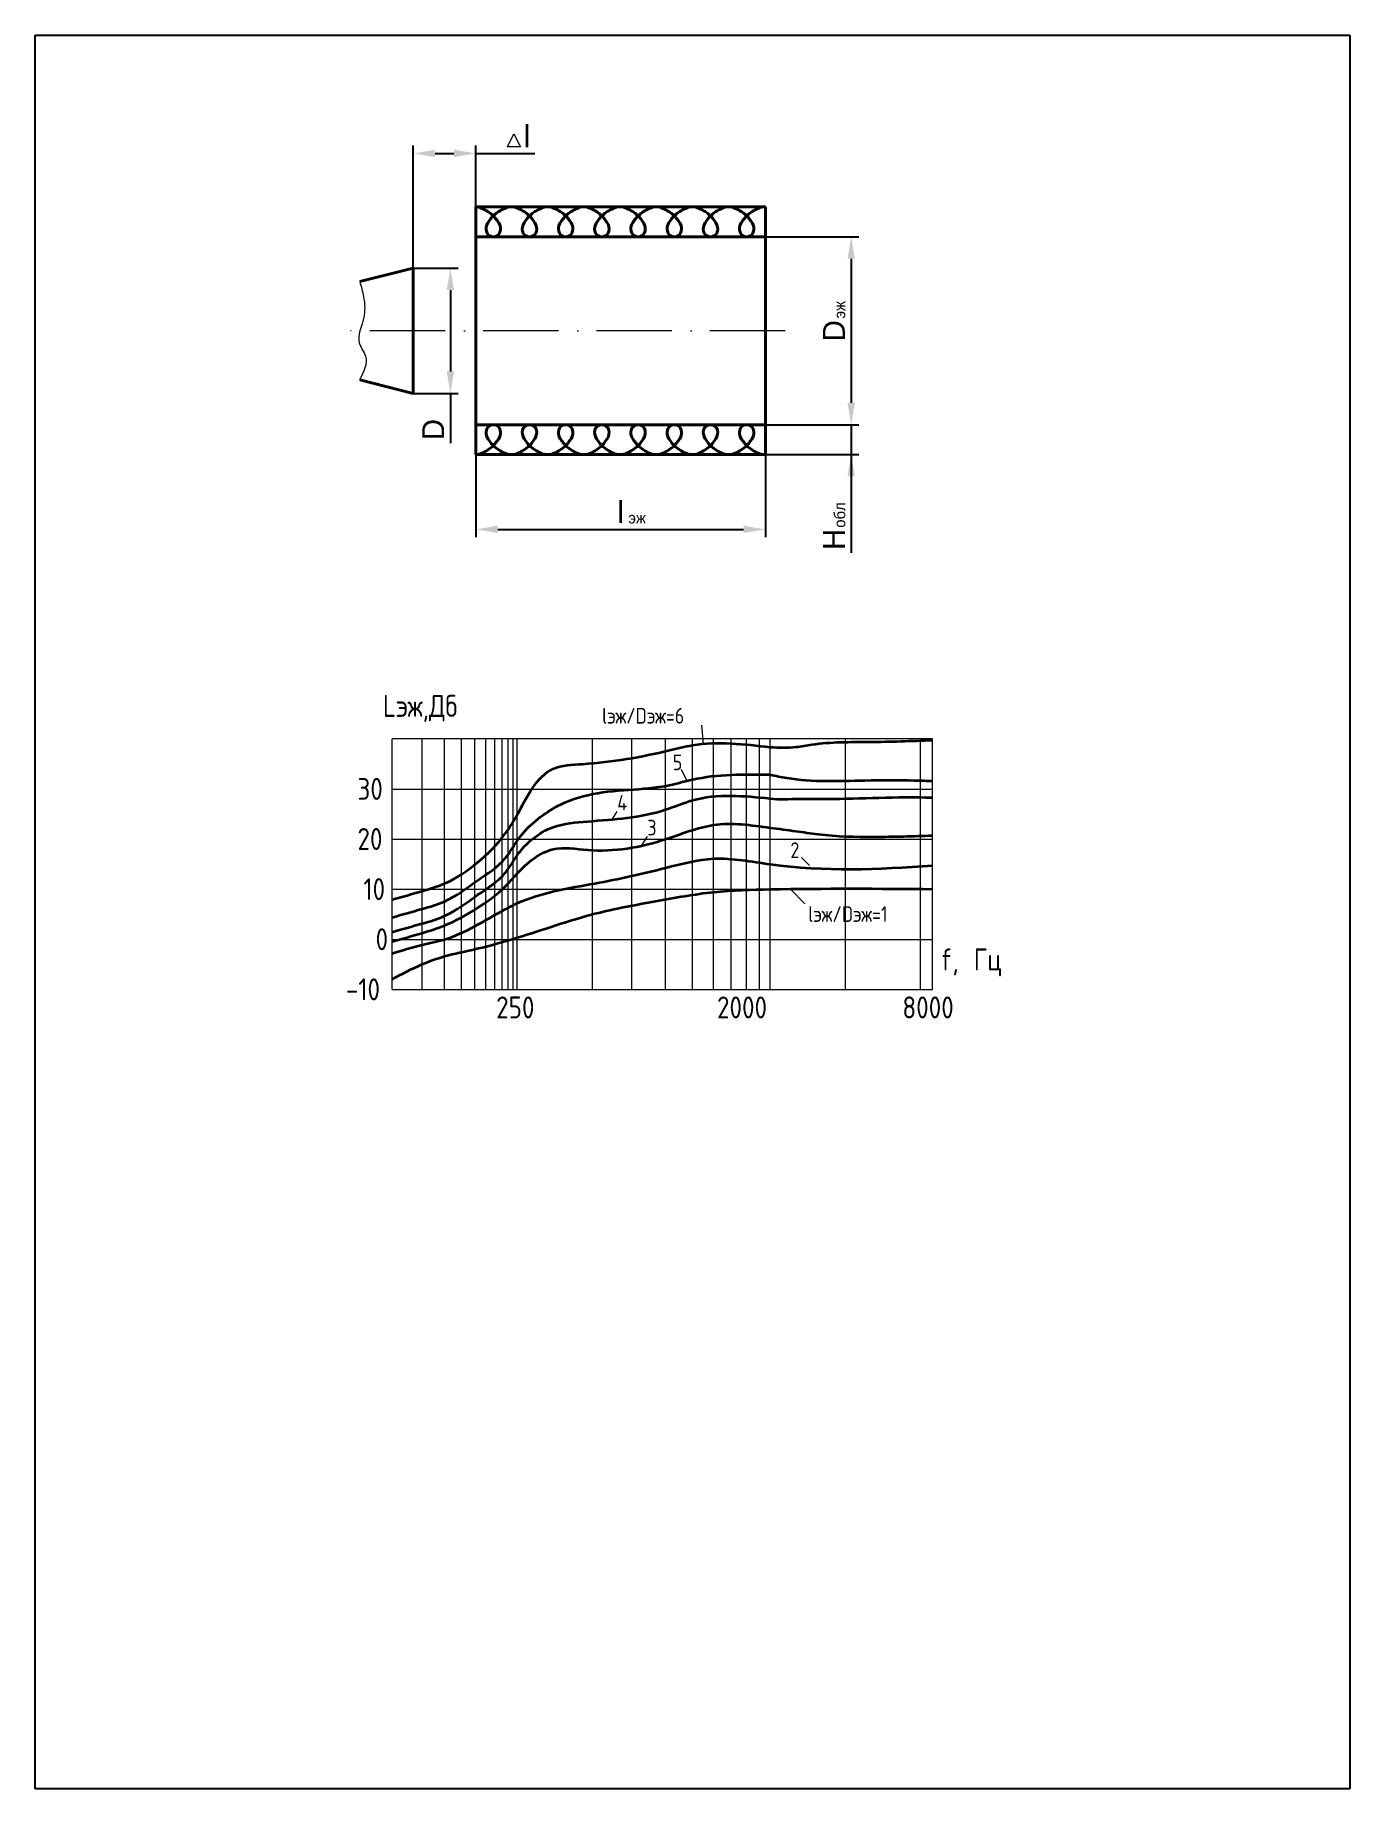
# Model space of a CAD drawing. Header units: millimetres. Extents: x 71 to 281, y -10 to 270.
import ezdxf

# ---------------------------------------------------------------- set-up
doc = ezdxf.new("R2010")
doc.units = ezdxf.units.MM
doc.linetypes.add('ACAD_ISO10W100', pattern=[18, 12, -3, 0, -3])
doc.layers.get('0').update_dxf_attribs({"plot": 0})
doc.layers.add('1', color=174, linetype='Continuous', lineweight=20)
doc.styles.add('style1', font='txt.shx', dxfattribs={"width": 0.8, "height": 3.5})
doc.dimstyles.new('ISO-25', dxfattribs={"dimtxt": 3.5, "dimasz": 3.5, "dimexe": 1.25, "dimexo": 0, "dimgap": 1, "dimtad": 1, "dimtxsty": 'Standard', "dimcen": 2.5, "dimadec": 0, "dimazin": 0, "dimtfac": 1, "dimtmove": 0, "dimatfit": 3, "dimfxl": 0, "dimarcsym": 0})

# ---------------------------------------------------------------- blocks, each defined once
blk = doc.blocks.new('*D1')
at = {"layer": '1', "color": 0, "lineweight": -2}
for p, q in [((187.2, 238.09), (202.14, 238.09)), ((200.89, 234.59), (200.89, 211.59)), ((187.2, 208.09), (202.14, 208.09))]:
    blk.add_line(p, q, dxfattribs=at)
at = {"layer": '1', "color": 0}
for points in [[(200.31, 234.59), (201.48, 234.59), (200.89, 238.09)], [(200.31, 211.59), (201.48, 211.59), (200.89, 208.09)]]:
    blk.add_solid(points, dxfattribs=at)
at = {"layer": 'Defpoints', "color": 0}
for p in [(187.2, 238.09), (187.2, 208.09), (200.89, 208.09)]:
    blk.add_point(p, dxfattribs=at)
at = {"layer": '1', "color": 0, "insert": (198.14, 223.09), "char_height": 3.5, "attachment_point": 5, "rotation": 90}
blk.add_mtext('D', dxfattribs=at)
blk = doc.blocks.new('*D2')
at = {"layer": '1', "color": 0, "lineweight": -2}
for p, q in [((200.89, 208.09), (202.14, 208.09)), ((200.89, 208.09), (200.89, 203.33)), ((187.2, 203.33), (202.14, 203.33)), ((200.89, 203.33), (200.89, 187.62)), ((200.89, 199.83), (200.89, 187.62))]:
    blk.add_line(p, q, dxfattribs=at)
at = {"layer": '1', "color": 0}
blk.add_solid([(200.31, 199.83), (201.48, 199.83), (200.89, 203.33)], dxfattribs=at)
at = {"layer": 'Defpoints', "color": 0}
for p in [(200.89, 208.09), (200.89, 208.09), (187.2, 203.33)]:
    blk.add_point(p, dxfattribs=at)
at = {"layer": '1', "color": 0, "insert": (198.14, 189.78), "char_height": 3.5, "attachment_point": 5, "rotation": 90}
blk.add_mtext('H', dxfattribs=at)
blk = doc.blocks.new('*D3')
at = {"layer": '1', "color": 0, "lineweight": -2}
for p, q in [((130.94, 233.09), (130.94, 252.64)), ((140.95, 242.86), (140.95, 252.64)), ((134.44, 251.39), (137.45, 251.39)), ((140.95, 251.39), (150.39, 251.39))]:
    blk.add_line(p, q, dxfattribs=at)
at = {"layer": '1', "color": 0}
for points in [[(134.44, 251.98), (134.44, 250.81), (130.94, 251.39)], [(137.45, 251.98), (137.45, 250.81), (140.95, 251.39)]]:
    blk.add_solid(points, dxfattribs=at)
at = {"layer": 'Defpoints', "color": 0}
for p in [(140.95, 251.39), (140.95, 242.86), (130.94, 233.09)]:
    blk.add_point(p, dxfattribs=at)
at = {"layer": '1', "color": 0, "insert": (149.1, 254.14), "char_height": 3.5, "attachment_point": 5}
blk.add_mtext('l', dxfattribs=at)
blk = doc.blocks.new('*D4')
at = {"layer": '1', "color": 0, "lineweight": -2}
for p, q in [((140.94, 203.33), (140.94, 190.12)), ((187.2, 203.33), (187.2, 190.12)), ((144.44, 191.37), (183.7, 191.37))]:
    blk.add_line(p, q, dxfattribs=at)
at = {"layer": '1', "color": 0}
for points in [[(144.44, 191.96), (144.44, 190.79), (140.94, 191.37)], [(183.7, 191.96), (183.7, 190.79), (187.2, 191.37)]]:
    blk.add_solid(points, dxfattribs=at)
at = {"layer": 'Defpoints', "color": 0}
for p in [(140.94, 203.33), (187.2, 203.33), (187.2, 191.37)]:
    blk.add_point(p, dxfattribs=at)
at = {"layer": '1', "color": 0, "insert": (164.07, 194.12), "char_height": 3.5, "attachment_point": 5}
blk.add_mtext('l', dxfattribs=at)
blk = doc.blocks.new('*D5')
at = {"layer": '1', "color": 0, "lineweight": -2}
for p, q in [((130.94, 233.09), (138.13, 233.09)), ((136.88, 229.59), (136.88, 216.59)), ((130.94, 213.09), (138.13, 213.09)), ((136.88, 213.09), (136.88, 205.14))]:
    blk.add_line(p, q, dxfattribs=at)
at = {"layer": '1', "color": 0}
for points in [[(136.3, 229.59), (137.46, 229.59), (136.88, 233.09)], [(136.3, 216.59), (137.46, 216.59), (136.88, 213.09)]]:
    blk.add_solid(points, dxfattribs=at)
at = {"layer": 'Defpoints', "color": 0}
for p in [(130.94, 233.09), (130.94, 213.09), (136.88, 213.09)]:
    blk.add_point(p, dxfattribs=at)
at = {"layer": '1', "color": 0, "insert": (134.13, 207.31), "char_height": 3.5, "attachment_point": 5, "rotation": 90}
blk.add_mtext('D', dxfattribs=at)

msp = doc.modelspace()

# ---------------------------------------------------------------- linework, layer by layer
for p, q in [((70.551, 270.29), (280.551, 270.29)), ((70.551, -9.71), (70.551, 270.29)), ((280.551, 270.29), (280.551, -9.71)), ((280.551, -9.71), (70.551, -9.71))]:
    msp.add_line(p, q)
at = {"layer": '1'}
for p, q in [((146.005, 252.461), (147.035, 254.549)), ((148.065, 252.461), (146.005, 252.461)), ((147.035, 254.549), (148.065, 252.461)), ((176.996, 160.102), (177.264, 157.14)), ((127.56, 117.919), (127.56, 157.919)), ((213.89, 157.919), (127.56, 157.919)), ((132.36, 117.919), (132.36, 157.919)), ((138.666, 117.919), (138.666, 157.919)), ((140.768, 117.919), (140.768, 157.919)), ((142.541, 117.919), (142.541, 157.919)), ((143.977, 117.919), (143.977, 157.919)), ((145.165, 117.919), (145.165, 157.919)), ((146.124, 117.919), (146.124, 157.919)), ((146.919, 117.919), (146.919, 157.919)), ((165.845, 117.919), (165.845, 157.919)), ((171.237, 117.919), (171.237, 157.919)), ((178.919, 117.919), (178.919, 157.919)), ((181.726, 117.919), (181.726, 157.919)), ((184.193, 117.919), (184.193, 157.919)), ((186.235, 117.919), (186.235, 157.919)), ((213.89, 117.919), (213.89, 157.919)), ((173.722, 153.101), (174.64, 151.227)), ((127.56, 149.919), (213.89, 149.919)), ((163.482, 146.342), (162.674, 145.058)), ((127.56, 141.919), (213.89, 141.919)), ((168.284, 142.354), (167.342, 140.858)), ((192.98, 139.006), (194.254, 137.732)), ((127.56, 133.919), (213.89, 133.919)), ((191.189, 133.919), (193.505, 131.604)), ((127.56, 125.919), (213.89, 125.919)), ((127.56, 117.919), (213.89, 117.919))]:
    msp.add_line(p, q, dxfattribs=at)
at = {"layer": '1', "lineweight": 40}
for p, q in [((140.938, 242.856), (187.199, 242.856)), ((140.943, 242.856), (140.943, 223.091)), ((187.199, 242.856), (187.199, 223.091)), ((140.943, 238.091), (187.199, 238.091)), ((130.943, 233.091), (122.408, 230.935)), ((130.943, 233.091), (130.943, 213.091)), ((140.943, 203.326), (140.943, 223.091)), ((187.199, 203.326), (187.199, 223.091)), ((130.943, 213.091), (122.408, 215.247)), ((140.943, 208.091), (187.199, 208.091)), ((140.938, 203.326), (187.199, 203.326))]:
    msp.add_line(p, q, dxfattribs=at)
at = {"layer": '1', "linetype": 'ACAD_ISO10W100'}
msp.add_line((190.326, 223.091), (119.887, 223.091), dxfattribs=at)
at = {"layer": '1', "color": 174}
for p, q in [((135.96, 117.919), (135.96, 157.919)), ((147.56, 117.919), (147.56, 157.919)), ((159.56, 117.919), (159.56, 157.919)), ((175.56, 117.919), (175.56, 157.919)), ((187.96, 117.919), (187.96, 157.919)), ((199.96, 117.919), (199.96, 157.919)), ((211.96, 117.919), (211.96, 157.919))]:
    msp.add_line(p, q, dxfattribs=at)
at = {"layer": '1', "lineweight": 40}
for points, knots in [([(140.943, 242.856), (141.271, 242.877), (142.293, 242.527), (143.199, 241.942), (143.736, 241.422)], [0, 0, 0, 0, 1.0371426, 3.2294777, 3.2294777, 3.2294777, 3.2294777]), ([(143.736, 238.091), (143.733, 238.091), (143.44, 238.076), (142.689, 238.382), (142.42, 239.783), (143.136, 240.73), (143.593, 241.285), (143.736, 241.45)], [7.4086124, 7.4086124, 7.4086124, 7.4086124, 7.4153391, 8.2774839, 9.5414204, 11.0345205, 11.6898603, 11.6898603, 11.6898603, 11.6898603]), ([(146.725, 242.856), (146.2, 242.877), (145.179, 242.527), (144.273, 241.942), (143.736, 241.422)], [0, 0, 0, 0, 1.0371426, 3.2294777, 3.2294777, 3.2294777, 3.2294777]), ([(143.736, 238.091), (143.738, 238.091), (144.031, 238.076), (144.782, 238.382), (145.051, 239.783), (144.336, 240.73), (143.879, 241.285), (143.736, 241.45)], [7.4086124, 7.4086124, 7.4086124, 7.4086124, 7.4153391, 8.2774839, 9.5414204, 11.0345205, 11.6898603, 11.6898603, 11.6898603, 11.6898603]), ([(146.725, 242.856), (147.053, 242.877), (148.074, 242.527), (148.98, 241.942), (149.517, 241.422)], [0, 0, 0, 0, 1.0371426, 3.2294777, 3.2294777, 3.2294777, 3.2294777]), ([(149.517, 238.091), (149.515, 238.091), (149.222, 238.076), (148.47, 238.382), (148.202, 239.783), (148.917, 240.73), (149.374, 241.285), (149.517, 241.45)], [7.4086124, 7.4086124, 7.4086124, 7.4086124, 7.4153391, 8.2774839, 9.5414204, 11.0345205, 11.6898603, 11.6898603, 11.6898603, 11.6898603]), ([(152.506, 242.856), (151.982, 242.877), (150.96, 242.527), (150.054, 241.942), (149.517, 241.422)], [0, 0, 0, 0, 1.0371426, 3.2294777, 3.2294777, 3.2294777, 3.2294777]), ([(149.517, 238.091), (149.519, 238.091), (149.813, 238.076), (150.564, 238.382), (150.833, 239.783), (150.117, 240.73), (149.66, 241.285), (149.517, 241.45)], [7.4086124, 7.4086124, 7.4086124, 7.4086124, 7.4153391, 8.2774839, 9.5414204, 11.0345205, 11.6898603, 11.6898603, 11.6898603, 11.6898603]), ([(152.506, 242.856), (152.834, 242.877), (153.855, 242.527), (154.761, 241.942), (155.298, 241.422)], [0, 0, 0, 0, 1.0371426, 3.2294777, 3.2294777, 3.2294777, 3.2294777]), ([(155.298, 238.091), (155.296, 238.091), (155.003, 238.076), (154.252, 238.382), (153.983, 239.783), (154.699, 240.73), (155.155, 241.285), (155.298, 241.45)], [7.4086124, 7.4086124, 7.4086124, 7.4086124, 7.4153391, 8.2774839, 9.5414204, 11.0345205, 11.6898603, 11.6898603, 11.6898603, 11.6898603]), ([(158.287, 242.856), (157.763, 242.877), (156.742, 242.527), (155.835, 241.942), (155.298, 241.422)], [0, 0, 0, 0, 1.0371426, 3.2294777, 3.2294777, 3.2294777, 3.2294777]), ([(155.298, 238.091), (155.301, 238.091), (155.594, 238.076), (156.345, 238.382), (156.614, 239.783), (155.898, 240.73), (155.441, 241.285), (155.298, 241.45)], [7.4086124, 7.4086124, 7.4086124, 7.4086124, 7.4153391, 8.2774839, 9.5414204, 11.0345205, 11.6898603, 11.6898603, 11.6898603, 11.6898603]), ([(158.287, 242.856), (158.615, 242.877), (159.636, 242.527), (160.543, 241.942), (161.08, 241.422)], [0, 0, 0, 0, 1.0371426, 3.2294777, 3.2294777, 3.2294777, 3.2294777]), ([(161.08, 238.091), (161.077, 238.091), (160.784, 238.076), (160.033, 238.382), (159.764, 239.783), (160.48, 240.73), (160.937, 241.285), (161.08, 241.45)], [7.4086124, 7.4086124, 7.4086124, 7.4086124, 7.4153391, 8.2774839, 9.5414204, 11.0345205, 11.6898603, 11.6898603, 11.6898603, 11.6898603]), ([(164.068, 242.856), (163.544, 242.877), (162.523, 242.527), (161.617, 241.942), (161.08, 241.422)], [0, 0, 0, 0, 1.0371426, 3.2294777, 3.2294777, 3.2294777, 3.2294777]), ([(161.08, 238.091), (161.082, 238.091), (161.375, 238.076), (162.126, 238.382), (162.395, 239.783), (161.679, 240.73), (161.223, 241.285), (161.08, 241.45)], [7.4086124, 7.4086124, 7.4086124, 7.4086124, 7.4153391, 8.2774839, 9.5414204, 11.0345205, 11.6898603, 11.6898603, 11.6898603, 11.6898603]), ([(164.068, 242.856), (164.396, 242.877), (165.418, 242.527), (166.324, 241.942), (166.861, 241.422)], [0, 0, 0, 0, 1.0371426, 3.2294777, 3.2294777, 3.2294777, 3.2294777]), ([(166.861, 238.091), (166.859, 238.091), (166.565, 238.076), (165.814, 238.382), (165.545, 239.783), (166.261, 240.73), (166.718, 241.285), (166.861, 241.45)], [7.4086124, 7.4086124, 7.4086124, 7.4086124, 7.4153391, 8.2774839, 9.5414204, 11.0345205, 11.6898603, 11.6898603, 11.6898603, 11.6898603]), ([(169.85, 242.856), (169.325, 242.877), (168.304, 242.527), (167.398, 241.942), (166.861, 241.422)], [0, 0, 0, 0, 1.0371426, 3.2294777, 3.2294777, 3.2294777, 3.2294777]), ([(166.861, 238.091), (166.863, 238.091), (167.156, 238.076), (167.908, 238.382), (168.176, 239.783), (167.461, 240.73), (167.004, 241.285), (166.861, 241.45)], [7.4086124, 7.4086124, 7.4086124, 7.4086124, 7.4153391, 8.2774839, 9.5414204, 11.0345205, 11.6898603, 11.6898603, 11.6898603, 11.6898603]), ([(169.85, 242.856), (170.178, 242.877), (171.199, 242.527), (172.105, 241.942), (172.642, 241.422)], [0, 0, 0, 0, 1.0371426, 3.2294777, 3.2294777, 3.2294777, 3.2294777]), ([(172.642, 238.091), (172.64, 238.091), (172.347, 238.076), (171.596, 238.382), (171.327, 239.783), (172.042, 240.73), (172.499, 241.285), (172.642, 241.45)], [7.4086124, 7.4086124, 7.4086124, 7.4086124, 7.4153391, 8.2774839, 9.5414204, 11.0345205, 11.6898603, 11.6898603, 11.6898603, 11.6898603]), ([(175.631, 242.856), (175.107, 242.877), (174.085, 242.527), (173.179, 241.942), (172.642, 241.422)], [0, 0, 0, 0, 1.0371426, 3.2294777, 3.2294777, 3.2294777, 3.2294777]), ([(172.642, 238.091), (172.644, 238.091), (172.938, 238.076), (173.689, 238.382), (173.958, 239.783), (173.242, 240.73), (172.785, 241.285), (172.642, 241.45)], [7.4086124, 7.4086124, 7.4086124, 7.4086124, 7.4153391, 8.2774839, 9.5414204, 11.0345205, 11.6898603, 11.6898603, 11.6898603, 11.6898603]), ([(175.631, 242.856), (175.959, 242.877), (176.98, 242.527), (177.886, 241.942), (178.424, 241.422)], [0, 0, 0, 0, 1.0371426, 3.2294777, 3.2294777, 3.2294777, 3.2294777]), ([(178.424, 238.091), (178.421, 238.091), (178.128, 238.076), (177.377, 238.382), (177.108, 239.783), (177.824, 240.73), (178.281, 241.285), (178.424, 241.45)], [7.4086124, 7.4086124, 7.4086124, 7.4086124, 7.4153391, 8.2774839, 9.5414204, 11.0345205, 11.6898603, 11.6898603, 11.6898603, 11.6898603]), ([(181.412, 242.856), (180.888, 242.877), (179.867, 242.527), (178.961, 241.942), (178.424, 241.422)], [0, 0, 0, 0, 1.0371426, 3.2294777, 3.2294777, 3.2294777, 3.2294777]), ([(178.424, 238.091), (178.426, 238.091), (178.719, 238.076), (179.47, 238.382), (179.739, 239.783), (179.023, 240.73), (178.566, 241.285), (178.424, 241.45)], [7.4086124, 7.4086124, 7.4086124, 7.4086124, 7.4153391, 8.2774839, 9.5414204, 11.0345205, 11.6898603, 11.6898603, 11.6898603, 11.6898603]), ([(181.412, 242.856), (181.74, 242.877), (182.762, 242.527), (183.668, 241.942), (184.205, 241.422)], [0, 0, 0, 0, 1.0371426, 3.2294777, 3.2294777, 3.2294777, 3.2294777]), ([(184.205, 238.091), (184.203, 238.091), (183.909, 238.076), (183.158, 238.382), (182.889, 239.783), (183.605, 240.73), (184.062, 241.285), (184.205, 241.45)], [7.4086124, 7.4086124, 7.4086124, 7.4086124, 7.4153391, 8.2774839, 9.5414204, 11.0345205, 11.6898603, 11.6898603, 11.6898603, 11.6898603]), ([(187.199, 242.856), (186.669, 242.877), (185.648, 242.527), (184.742, 241.942), (184.205, 241.422)], [0, 0, 0, 0, 1.0371426, 3.2294777, 3.2294777, 3.2294777, 3.2294777]), ([(184.205, 238.091), (184.207, 238.091), (184.5, 238.076), (185.251, 238.382), (185.52, 239.783), (184.805, 240.73), (184.348, 241.285), (184.205, 241.45)], [7.4086124, 7.4086124, 7.4086124, 7.4086124, 7.4153391, 8.2774839, 9.5414204, 11.0345205, 11.6898603, 11.6898603, 11.6898603, 11.6898603]), ([(143.736, 208.091), (143.733, 208.091), (143.44, 208.106), (142.689, 207.8), (142.42, 206.399), (143.136, 205.452), (143.593, 204.897), (143.736, 204.733)], [7.4086124, 7.4086124, 7.4086124, 7.4086124, 7.4153391, 8.2774839, 9.5414204, 11.0345205, 11.6898603, 11.6898603, 11.6898603, 11.6898603]), ([(143.736, 208.091), (143.738, 208.091), (144.031, 208.106), (144.782, 207.8), (145.051, 206.399), (144.336, 205.452), (143.879, 204.897), (143.736, 204.733)], [7.4086124, 7.4086124, 7.4086124, 7.4086124, 7.4153391, 8.2774839, 9.5414204, 11.0345205, 11.6898603, 11.6898603, 11.6898603, 11.6898603]), ([(149.517, 208.091), (149.515, 208.091), (149.222, 208.106), (148.47, 207.8), (148.202, 206.399), (148.917, 205.452), (149.374, 204.897), (149.517, 204.733)], [7.4086124, 7.4086124, 7.4086124, 7.4086124, 7.4153391, 8.2774839, 9.5414204, 11.0345205, 11.6898603, 11.6898603, 11.6898603, 11.6898603]), ([(149.517, 208.091), (149.519, 208.091), (149.813, 208.106), (150.564, 207.8), (150.833, 206.399), (150.117, 205.452), (149.66, 204.897), (149.517, 204.733)], [7.4086124, 7.4086124, 7.4086124, 7.4086124, 7.4153391, 8.2774839, 9.5414204, 11.0345205, 11.6898603, 11.6898603, 11.6898603, 11.6898603]), ([(155.298, 208.091), (155.296, 208.091), (155.003, 208.106), (154.252, 207.8), (153.983, 206.399), (154.699, 205.452), (155.155, 204.897), (155.298, 204.733)], [7.4086124, 7.4086124, 7.4086124, 7.4086124, 7.4153391, 8.2774839, 9.5414204, 11.0345205, 11.6898603, 11.6898603, 11.6898603, 11.6898603]), ([(155.298, 208.091), (155.301, 208.091), (155.594, 208.106), (156.345, 207.8), (156.614, 206.399), (155.898, 205.452), (155.441, 204.897), (155.298, 204.733)], [7.4086124, 7.4086124, 7.4086124, 7.4086124, 7.4153391, 8.2774839, 9.5414204, 11.0345205, 11.6898603, 11.6898603, 11.6898603, 11.6898603]), ([(161.08, 208.091), (161.077, 208.091), (160.784, 208.106), (160.033, 207.8), (159.764, 206.399), (160.48, 205.452), (160.937, 204.897), (161.08, 204.733)], [7.4086124, 7.4086124, 7.4086124, 7.4086124, 7.4153391, 8.2774839, 9.5414204, 11.0345205, 11.6898603, 11.6898603, 11.6898603, 11.6898603]), ([(161.08, 208.091), (161.082, 208.091), (161.375, 208.106), (162.126, 207.8), (162.395, 206.399), (161.679, 205.452), (161.223, 204.897), (161.08, 204.733)], [7.4086124, 7.4086124, 7.4086124, 7.4086124, 7.4153391, 8.2774839, 9.5414204, 11.0345205, 11.6898603, 11.6898603, 11.6898603, 11.6898603]), ([(166.861, 208.091), (166.859, 208.091), (166.565, 208.106), (165.814, 207.8), (165.545, 206.399), (166.261, 205.452), (166.718, 204.897), (166.861, 204.733)], [7.4086124, 7.4086124, 7.4086124, 7.4086124, 7.4153391, 8.2774839, 9.5414204, 11.0345205, 11.6898603, 11.6898603, 11.6898603, 11.6898603]), ([(166.861, 208.091), (166.863, 208.091), (167.156, 208.106), (167.908, 207.8), (168.176, 206.399), (167.461, 205.452), (167.004, 204.897), (166.861, 204.733)], [7.4086124, 7.4086124, 7.4086124, 7.4086124, 7.4153391, 8.2774839, 9.5414204, 11.0345205, 11.6898603, 11.6898603, 11.6898603, 11.6898603]), ([(172.642, 208.091), (172.64, 208.091), (172.347, 208.106), (171.596, 207.8), (171.327, 206.399), (172.042, 205.452), (172.499, 204.897), (172.642, 204.733)], [7.4086124, 7.4086124, 7.4086124, 7.4086124, 7.4153391, 8.2774839, 9.5414204, 11.0345205, 11.6898603, 11.6898603, 11.6898603, 11.6898603]), ([(172.642, 208.091), (172.644, 208.091), (172.938, 208.106), (173.689, 207.8), (173.958, 206.399), (173.242, 205.452), (172.785, 204.897), (172.642, 204.733)], [7.4086124, 7.4086124, 7.4086124, 7.4086124, 7.4153391, 8.2774839, 9.5414204, 11.0345205, 11.6898603, 11.6898603, 11.6898603, 11.6898603]), ([(178.424, 208.091), (178.421, 208.091), (178.128, 208.106), (177.377, 207.8), (177.108, 206.399), (177.824, 205.452), (178.281, 204.897), (178.424, 204.733)], [7.4086124, 7.4086124, 7.4086124, 7.4086124, 7.4153391, 8.2774839, 9.5414204, 11.0345205, 11.6898603, 11.6898603, 11.6898603, 11.6898603]), ([(178.424, 208.091), (178.426, 208.091), (178.719, 208.106), (179.47, 207.8), (179.739, 206.399), (179.023, 205.452), (178.566, 204.897), (178.424, 204.733)], [7.4086124, 7.4086124, 7.4086124, 7.4086124, 7.4153391, 8.2774839, 9.5414204, 11.0345205, 11.6898603, 11.6898603, 11.6898603, 11.6898603]), ([(184.205, 208.091), (184.203, 208.091), (183.909, 208.106), (183.158, 207.8), (182.889, 206.399), (183.605, 205.452), (184.062, 204.897), (184.205, 204.733)], [7.4086124, 7.4086124, 7.4086124, 7.4086124, 7.4153391, 8.2774839, 9.5414204, 11.0345205, 11.6898603, 11.6898603, 11.6898603, 11.6898603]), ([(184.205, 208.091), (184.207, 208.091), (184.5, 208.106), (185.251, 207.8), (185.52, 206.399), (184.805, 205.452), (184.348, 204.897), (184.205, 204.733)], [7.4086124, 7.4086124, 7.4086124, 7.4086124, 7.4153391, 8.2774839, 9.5414204, 11.0345205, 11.6898603, 11.6898603, 11.6898603, 11.6898603]), ([(140.943, 203.326), (141.271, 203.305), (142.293, 203.655), (143.199, 204.24), (143.736, 204.76)], [0, 0, 0, 0, 1.0371426, 3.2294777, 3.2294777, 3.2294777, 3.2294777]), ([(146.725, 203.326), (146.2, 203.305), (145.179, 203.655), (144.273, 204.24), (143.736, 204.76)], [0, 0, 0, 0, 1.0371426, 3.2294777, 3.2294777, 3.2294777, 3.2294777]), ([(146.725, 203.326), (147.053, 203.305), (148.074, 203.655), (148.98, 204.24), (149.517, 204.76)], [0, 0, 0, 0, 1.0371426, 3.2294777, 3.2294777, 3.2294777, 3.2294777]), ([(152.506, 203.326), (151.982, 203.305), (150.96, 203.655), (150.054, 204.24), (149.517, 204.76)], [0, 0, 0, 0, 1.0371426, 3.2294777, 3.2294777, 3.2294777, 3.2294777]), ([(152.506, 203.326), (152.834, 203.305), (153.855, 203.655), (154.761, 204.24), (155.298, 204.76)], [0, 0, 0, 0, 1.0371426, 3.2294777, 3.2294777, 3.2294777, 3.2294777]), ([(158.287, 203.326), (157.763, 203.305), (156.742, 203.655), (155.835, 204.24), (155.298, 204.76)], [0, 0, 0, 0, 1.0371426, 3.2294777, 3.2294777, 3.2294777, 3.2294777]), ([(158.287, 203.326), (158.615, 203.305), (159.636, 203.655), (160.543, 204.24), (161.08, 204.76)], [0, 0, 0, 0, 1.0371426, 3.2294777, 3.2294777, 3.2294777, 3.2294777]), ([(164.068, 203.326), (163.544, 203.305), (162.523, 203.655), (161.617, 204.24), (161.08, 204.76)], [0, 0, 0, 0, 1.0371426, 3.2294777, 3.2294777, 3.2294777, 3.2294777]), ([(164.068, 203.326), (164.396, 203.305), (165.418, 203.655), (166.324, 204.24), (166.861, 204.76)], [0, 0, 0, 0, 1.0371426, 3.2294777, 3.2294777, 3.2294777, 3.2294777]), ([(169.85, 203.326), (169.325, 203.305), (168.304, 203.655), (167.398, 204.24), (166.861, 204.76)], [0, 0, 0, 0, 1.0371426, 3.2294777, 3.2294777, 3.2294777, 3.2294777]), ([(169.85, 203.326), (170.178, 203.305), (171.199, 203.655), (172.105, 204.24), (172.642, 204.76)], [0, 0, 0, 0, 1.0371426, 3.2294777, 3.2294777, 3.2294777, 3.2294777]), ([(175.631, 203.326), (175.107, 203.305), (174.085, 203.655), (173.179, 204.24), (172.642, 204.76)], [0, 0, 0, 0, 1.0371426, 3.2294777, 3.2294777, 3.2294777, 3.2294777]), ([(175.631, 203.326), (175.959, 203.305), (176.98, 203.655), (177.886, 204.24), (178.424, 204.76)], [0, 0, 0, 0, 1.0371426, 3.2294777, 3.2294777, 3.2294777, 3.2294777]), ([(181.412, 203.326), (180.888, 203.305), (179.867, 203.655), (178.961, 204.24), (178.424, 204.76)], [0, 0, 0, 0, 1.0371426, 3.2294777, 3.2294777, 3.2294777, 3.2294777]), ([(181.412, 203.326), (181.74, 203.305), (182.762, 203.655), (183.668, 204.24), (184.205, 204.76)], [0, 0, 0, 0, 1.0371426, 3.2294777, 3.2294777, 3.2294777, 3.2294777]), ([(187.199, 203.326), (186.669, 203.305), (185.648, 203.655), (184.742, 204.24), (184.205, 204.76)], [0, 0, 0, 0, 1.0371426, 3.2294777, 3.2294777, 3.2294777, 3.2294777])]:
    msp.add_open_spline(points, degree=3, knots=knots, dxfattribs=at)
at = {"layer": '1'}
msp.add_spline([(122.408, 230.935), (123.013, 228.539), (123.013, 225.059), (122.319, 221.15), (123.325, 219.036), (122.371, 215.256)], degree=3, dxfattribs=at)
at = {"layer": '1', "color": 3, "lineweight": 35}
for points in [[(127.56, 132.273), (132.36, 133.635), (135.96, 134.842), (141.231, 138.189), (145.65, 142.801), (147.56, 145.821), (153.29, 153.14), (157.991, 153.915), (171.868, 156.114), (175.56, 156.924), (187.96, 156.606)], [(127.56, 129.419), (132.36, 130.78), (135.96, 131.988), (141.231, 135.334), (145.65, 138.874), (147.56, 141.671), (153.29, 146.804), (158.814, 148.962), (171.868, 150.55), (175.56, 151.444), (187.96, 152.223)], [(127.56, 127.091), (132.36, 128.453), (135.96, 129.66), (141.231, 133.007), (145.65, 136.546), (147.56, 139.343), (153.29, 143.838), (158.814, 144.759), (171.237, 146.637), (175.56, 148.136), (187.96, 148.428)], [(127.56, 125.575), (132.36, 126.936), (135.96, 128.144), (141.231, 130.935), (145.65, 134.353), (147.56, 136.43), (153.29, 140.308), (158.814, 140.202), (171.237, 141.919), (178.919, 144.188), (187.96, 143.738)]]:
    msp.add_spline(points, degree=3, dxfattribs=at)
for points, knots in [([(187.96, 156.606), (189.352, 156.547), (191.598, 156.452), (196.804, 157.49), (204.11, 157.384), (210.526, 157.596), (213.89, 157.733)], [0, 0, 0, 0, 4.1614376, 6.7104054, 15.8606345, 25.9698231, 25.9698231, 25.9698231, 25.9698231]), ([(187.96, 152.223), (188.832, 152.036), (193.783, 150.977), (201.559, 151.352), (209.317, 151.353), (212.921, 151.245), (213.89, 151.211)], [0, 0, 0, 0, 2.672741, 15.1689926, 23.0809066, 25.9905576, 25.9905576, 25.9905576, 25.9905576]), ([(187.96, 148.428), (189.325, 148.217), (191.927, 148.431), (194.9, 148.343), (201.582, 148.324), (208.153, 148.749), (213.89, 148.548)], [0, 0, 0, 0, 4.1401238, 6.2790589, 8.7612191, 25.9696547, 25.9696547, 25.9696547, 25.9696547]), ([(187.96, 143.738), (189.329, 143.568), (191.883, 143.25), (197.389, 142.381), (204.7, 142.223), (210.794, 142.397), (213.89, 142.511)], [0, 0, 0, 0, 4.1401238, 7.7208055, 16.7102743, 26.0093266, 26.0093266, 26.0093266, 26.0093266]), ([(127.56, 123.673), (129.151, 124.159), (131.923, 125.007), (136.503, 125.892), (140.917, 128.002), (144.62, 130.211), (150.715, 133.359), (159.644, 134.629), (170.022, 136.971), (179.337, 139.479), (193.582, 136.585), (205.239, 137.101), (213.89, 137.711)], [0, 0, 0, 0, 4.9893803, 8.6965388, 13.9419001, 19.5279643, 21.6655688, 34.4721468, 46.0115952, 53.8928858, 62.9147107, 88.8490475, 88.8490475, 88.8490475, 88.8490475]), ([(127.56, 119.561), (129.139, 120.397), (131.846, 121.83), (136.29, 123.431), (140.818, 124.302), (144.674, 125.341), (151.078, 127.225), (158.89, 130.093), (169.514, 131.975), (178.815, 133.704), (193.624, 134.09), (205.259, 134.03), (213.89, 133.957)], [0, 0, 0, 0, 5.355237, 9.1775636, 14.1170099, 19.1647399, 21.1554413, 34.1429679, 44.0402659, 53.4711696, 62.4781828, 88.3881994, 88.3881994, 88.3881994, 88.3881994])]:
    msp.add_open_spline(points, degree=3, knots=knots, dxfattribs=at)

# ---------------------------------------------------------------- texts
at = {"layer": '1'}
for s, p in [('эж', (199.949, 225.022)), ('обл', (199.949, 191.633))]:
    msp.add_text(s, height=1.7804, rotation=90, dxfattribs=at).set_placement(p)
msp.add_text('эж', height=1.7804, dxfattribs=at).set_placement((165.298, 192.319))
at = {"layer": '1', "style": 'style1', "width": 0.8}
for s, p in [('Lэж,Дб', (126.1, 161.446)), ('30', (122.042, 148.193)), ('20', (122.042, 140.193)), ('10', (122.996, 132.193)), ('0', (124.934, 124.193)), ('f, Гц', (215.182, 120.97)), ('-10', (120.198, 116.193)), ('250', (144.194, 113.305)), ('2000', (179.467, 113.305)), ('8000', (209.074, 113.305))]:
    msp.add_text(s, height=3.5, dxfattribs=at).set_placement(p)
at = {"layer": '1', "lineweight": 35, "style": 'style1', "width": 0.8}
for s, p in [('lэж/Dэж=6', (161.112, 160.369)), ('5', (172.396, 152.933)), ('4', (163.54, 146.49)), ('3', (168.342, 142.502)), ('2', (191.19, 138.913)), ('lэж/Dэж=1', (194.034, 128.708))]:
    msp.add_text(s, height=2.5, dxfattribs=at).set_placement(p)

# ---------------------------------------------------------------- dimensions: what is measured, and where the dimension line sits
at = {"layer": '1'}
for base, p1, p2, picture, middle in [((140.951, 251.395), (130.943, 233.091), (140.951, 242.856), '*D3', (149.101, 251.395)), ((187.199, 191.373), (140.943, 203.326), (187.199, 203.326), '*D4', (164.071, 191.373))]:
    dim = msp.add_linear_dim(base=base, p1=p1, p2=p2, text='l', dimstyle='ISO-25', dxfattribs=at)
    dim.commit()
    dim.dimension.update_dxf_attribs({"geometry": picture, "text_midpoint": middle, "dimtype": 160})
for base, p1, p2, picture, middle in [((200.894, 208.091), (187.199, 238.091), (187.199, 208.091), '*D1', (200.894, 223.091)), ((136.879, 213.091), (130.943, 233.091), (130.943, 213.091), '*D5', (136.879, 207.306))]:
    dim = msp.add_linear_dim(base=base, p1=p1, p2=p2, angle=90, text='D', dimstyle='ISO-25', dxfattribs=at)
    dim.commit()
    dim.dimension.update_dxf_attribs({"geometry": picture, "text_midpoint": middle, "dimtype": 160})
dim = msp.add_linear_dim(base=(200.894, 208.091), p1=(187.199, 203.326), p2=(200.894, 208.091), angle=90, text='H', dimstyle='ISO-25', override={"dimsd1": 0, "dimsd2": 1}, dxfattribs=at)
dim.commit()
dim.dimension.update_dxf_attribs({"geometry": '*D2', "text_midpoint": (200.894, 189.784), "dimtype": 160})

doc.saveas('drawing.dxf')
